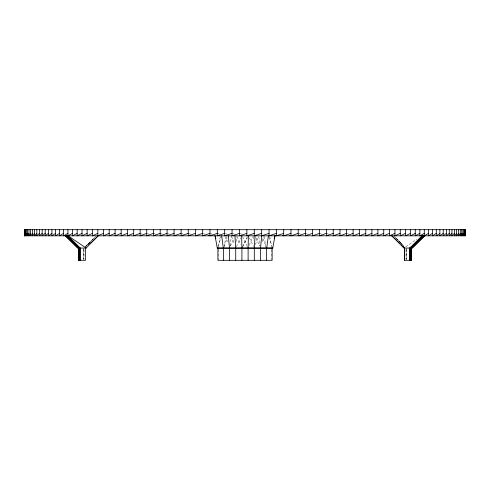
<?xml version="1.0" encoding="UTF-8"?>
<svg xmlns="http://www.w3.org/2000/svg" width="490" height="490" viewBox="0 0 490 490"><rect width="100%" height="100%" fill="white"/><g stroke="black" fill="none" stroke-linecap="round" stroke-linejoin="round"><path stroke-width="0.37" stroke-dasharray="2.45 1.84" d="M236.431 241.576L236.725 236.535M230.306 245.9L231.213 236.535M224.255 247.34L225.719 236.535M218.375 247.34L220.249 236.535M262.199 241.576L263.963 236.535M217.934 246.023L221.174 237.172M255.302 244.657L258.481 236.492M224.163 246.023L227.489 237.852M249.171 245.343L252.969 236.492M230.416 246.023L234.073 237.852M242.666 246.703L247.45 236.492M236.364 246.703L240.676 237.852M242.587 246.77L247.34 237.748M87.79 244.865L89.382 243.267M85.762 246.464L90.546 241.668M92.671 239.543L94.27 237.944L85.566 246.464M85.542 246.464L96.193 235.813M85.811 246.464L90.76 241.668M87.808 245L89.413 243.469M405.745 246.795L416.978 239.194M240.131 233.583L241.478 234.03M232.732 233.583L234.073 234.03M225.339 233.583L226.686 234.03M217.977 233.583L219.312 234.03M210.639 233.583L211.968 234.03M203.338 233.583L204.667 234.03M188.956 233.608L190.396 234.097M298.918 233.608L300.352 234.097M181.827 233.608L183.254 234.097M306.072 233.608L307.487 234.097M167.782 233.608L169.179 234.097M320.16 233.608L321.55 234.097M160.892 233.608L162.264 234.097M327.081 233.608L328.453 234.097M154.087 233.608L155.446 234.097M147.392 233.608L148.727 234.097M140.808 233.608L142.118 234.097M347.263 233.608L348.568 234.097M400.624 243.469L401.69 244.492M399.27 241.668L402.021 244.332M395.798 237.944L403.38 245.398L393.838 235.813M395.761 237.944L402.143 244.332M400.649 243.267L401.708 244.332M249.355 237.852L253.667 246.703M242.587 236.492L247.364 246.703M255.958 237.852L259.614 246.023M237.062 236.492L240.566 244.657M262.824 238.532L265.868 246.023M231.55 236.492L234.465 243.977M268.857 237.172L271.852 245.343M226.068 236.535L227.832 241.576M269.782 236.535L271.656 247.34M264.312 236.535L265.776 247.34M258.818 236.535L259.725 245.9M253.306 236.535L253.557 240.853M406.7 249.502L406.7 259.596M406.48 248.063L406.48 259.596M406.032 249.502L406.032 259.596M271.282 249.502L271.282 259.596M218.748 249.502L218.748 259.596M83.998 249.502L83.998 259.596M83.557 248.063L83.557 259.596M83.331 249.502L83.331 259.596"/><path stroke-width="0.73" d="M248.124 248.063L248.363 235.813M24.5 235.813L24.5 229.688L465.5 229.688L465.5 235.813L24.5 235.813L24.623 233.363M254.328 248.063L255.045 235.813M260.527 248.063L261.715 235.813L261.672 229.688M465.5 233.363L465.249 235.813L465.249 229.688M266.701 248.063L268.361 235.813M24.5 233.363L24.623 235.813L24.996 233.363M215.808 238.697L215.055 235.813L217.291 248.105L272.74 248.105L274.976 235.813L274.222 238.697M25.621 233.363L24.996 235.813L24.996 229.688M464.753 233.363L464.005 235.813L464.005 229.688M26.491 233.363L25.621 235.813L25.621 229.688M464.005 233.363L463.013 235.813L463.013 229.688M27.605 233.363L26.491 235.813L26.491 229.688M463.013 233.363L461.776 235.813L461.776 229.688M28.965 233.363L27.605 235.813L27.605 229.688M461.776 233.363L460.294 235.813L460.294 229.688M30.57 233.363L28.965 235.813L28.965 229.688M460.294 233.363L458.567 235.813L458.567 229.688M32.42 233.363L30.57 235.813L30.57 229.688M458.567 233.363L456.6 235.813L456.6 229.688M34.508 233.363L32.42 235.813L32.42 229.688M456.6 233.363L454.389 235.813L454.389 229.688M36.83 233.363L34.508 235.813L34.508 229.688M86.154 248.063L68.061 235.813L80.121 248.063L67.063 235.813L79.202 248.063L66.322 235.813L78.51 248.063L65.819 235.813L78.051 248.063L65.574 235.813L77.818 248.063L86.154 248.063L98.221 235.813L90.668 242.96M421.976 235.813L409.91 248.063L422.968 235.813L410.828 248.063L423.715 235.813L411.52 248.063L424.211 235.813L411.98 248.063L424.463 235.813L412.213 248.063L403.876 248.063L391.81 235.813L399.362 242.96M454.389 233.363L451.952 235.813L451.952 229.688M39.39 233.363L36.83 235.813L36.83 229.688M451.952 233.363L449.275 235.813L449.275 229.688M42.183 233.363L39.39 235.813L39.39 229.688M449.275 233.363L446.366 235.813L446.366 229.688M45.203 233.363L42.183 235.813L42.183 229.688M446.366 233.363L443.23 235.813L443.23 229.688M48.449 233.363L45.203 235.813L45.203 229.688M443.23 233.363L439.873 235.813L439.873 229.688M51.922 233.363L48.449 235.813L48.449 229.688M439.873 233.363L436.296 235.813L436.296 229.688M55.603 233.363L51.922 235.813L51.922 229.688M436.296 233.363L432.505 235.813L432.505 229.688M59.504 233.363L55.603 235.813L55.603 229.688M432.505 233.363L428.499 235.813L428.499 229.688M63.614 233.363L59.504 235.813L59.504 229.688M428.499 233.363L424.285 235.813L424.285 229.688M67.932 233.363L63.614 235.813L63.614 229.688M424.285 233.363L419.869 235.813L419.869 229.688M72.447 233.363L67.932 235.813L67.932 229.688M419.869 233.363L415.257 235.813L415.257 229.688M77.157 233.363L72.447 235.813L72.447 229.688M415.257 233.363L410.449 235.813L410.449 229.688M82.051 233.363L77.157 235.813L77.157 229.688M410.449 233.363L405.463 235.813L405.463 229.688M87.134 233.363L82.051 235.813L82.051 229.688M405.463 233.363L400.287 235.813L400.287 229.688M92.396 233.363L87.134 235.813L87.134 229.688M400.287 233.363L394.94 235.813L394.94 229.688M97.829 233.363L92.396 235.813L92.396 229.688M394.94 233.363L389.421 235.813L389.421 229.688M103.427 233.363L97.829 235.813L97.829 229.688M389.421 233.363L383.744 235.813L383.744 229.688M109.19 233.363L103.427 235.813L103.427 229.688M383.744 233.363L377.906 235.813L377.906 229.688M115.101 233.363L109.19 235.813L109.19 229.688M377.906 233.363L371.922 235.813L371.922 229.688M121.159 233.363L115.101 235.813L115.101 229.688M371.922 233.363L365.791 235.813L365.791 229.688M127.357 233.363L121.159 235.813L121.159 229.688M365.791 233.363L359.525 235.813L359.525 229.688M133.69 233.363L127.357 235.813L127.357 229.688M359.525 233.363L353.125 235.813L353.125 229.688M140.146 233.363L133.69 235.813L133.69 229.688M353.125 233.363L346.608 235.813L346.608 229.688M146.724 233.363L140.146 235.813L140.146 229.688M346.608 233.363L339.98 235.813L339.98 229.688M153.413 233.363L146.724 235.813L146.724 229.688M339.98 233.363L333.237 235.813L333.237 229.688M160.199 233.363L153.413 235.813L153.413 229.688M333.237 233.363L326.401 235.813L326.401 229.688M167.084 233.363L160.199 235.813L160.199 229.688M326.401 233.363L319.468 235.813L319.468 229.688M174.06 233.363L167.084 235.813L167.084 229.688M319.468 233.363L312.455 235.813L312.455 229.688M181.116 233.363L174.06 235.813L174.06 229.688M188.24 233.363L181.116 235.813L181.116 229.688M312.455 233.363L305.362 235.813L305.362 229.688M305.362 233.363L298.202 235.813L298.202 229.688M195.43 233.363L188.24 235.813L188.24 229.688M202.676 233.363L195.43 235.813L195.43 229.688M289.664 235.365L290.987 235.813L298.202 233.363M282.381 235.365L283.71 235.813L290.987 233.363M209.971 233.363L202.676 235.813L202.676 229.688M275.062 235.365L276.397 235.813L283.71 233.363M208.642 235.365L209.971 235.813L217.303 233.363M224.671 233.363L217.303 235.813L217.303 229.688M276.397 233.363L269.047 235.813L269.047 229.688M232.058 233.363L224.671 235.813L224.671 229.688M239.457 233.363L232.058 235.813L232.058 229.688M254.273 233.363L246.868 235.813L246.868 229.688M261.672 233.363L254.273 235.813L254.273 229.688M261.672 235.813L269.047 233.363M246.868 233.363L239.457 235.813L239.457 229.688M217.291 248.105L218.142 248.063M217.186 248.063L272.844 248.063M271.889 248.063L272.74 248.105M401.524 245L404.758 248.063L403.178 246.464M221.67 235.813L223.33 248.063M465.5 235.813L465.249 233.363L464.753 235.813L464.753 229.688M228.316 235.813L229.504 248.063M234.986 235.813L235.702 248.063M241.674 235.813L241.907 248.063M411.6 248.063L411.6 260.312L404.556 260.312L404.556 248.063M411.367 248.063L411.367 260.312M410.908 248.063L410.908 260.312M410.222 248.063L410.222 260.312M409.487 248.063L409.487 260.312M409.377 248.063L409.377 260.312M404.66 248.063L404.66 260.312M290.987 229.688L290.987 235.813M283.71 229.688L283.71 235.813M276.397 229.688L276.397 235.813M272.134 248.063L272.134 260.312L217.897 260.312L217.897 248.063M266.621 248.105L266.621 260.312M260.472 248.105L260.472 260.312M254.298 248.105L254.298 260.312M248.112 248.105L248.112 260.312M241.919 248.105L241.919 260.312M235.733 248.105L235.733 260.312M229.559 248.105L229.559 260.312M223.409 248.105L223.409 260.312M209.971 229.688L209.971 235.813M85.462 248.063L85.462 260.312L78.431 260.312L78.431 248.063M80.636 248.063L80.636 260.312M79.809 248.063L79.809 260.312M79.123 248.063L79.123 260.312M78.663 248.063L78.663 260.312M24.623 229.688L24.623 235.813"/></g></svg>
